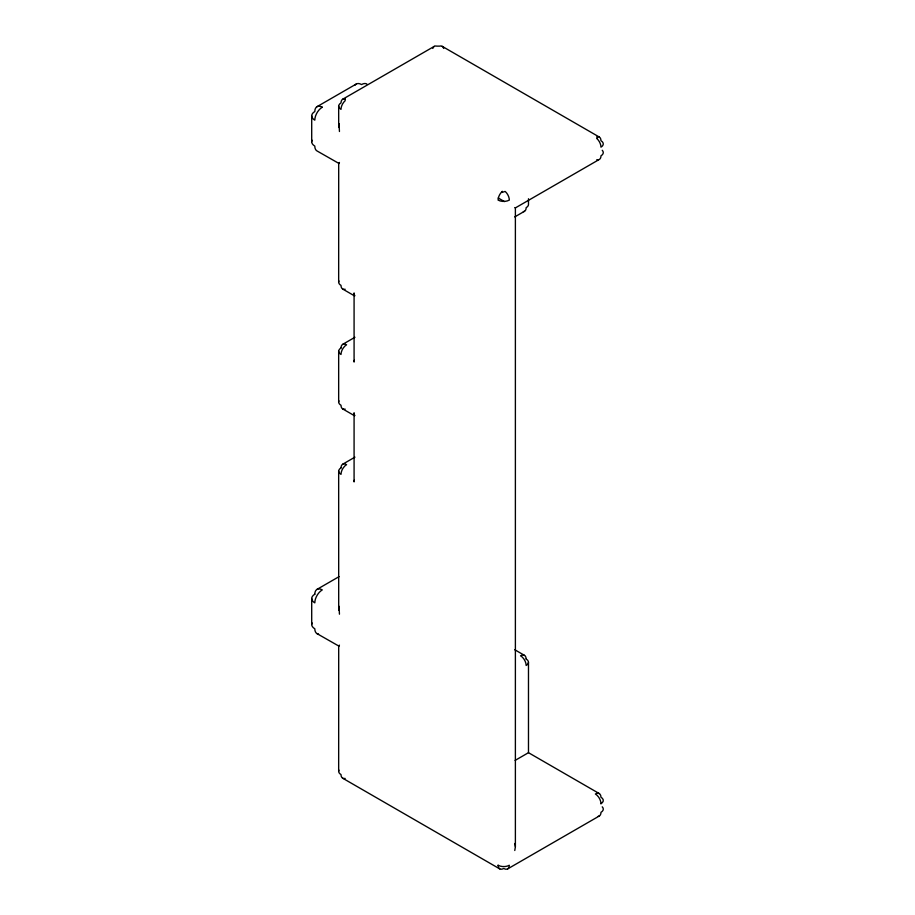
<?xml version="1.0" encoding="UTF-8"?>
<svg xmlns="http://www.w3.org/2000/svg" width="915" height="915" viewBox="0 0 915 915"><rect width="100%" height="100%" fill="white"/><g stroke="black" fill="none" stroke-linecap="round" stroke-linejoin="round"><path stroke-width="1.37" d="M338.664 771.311L338.699 645.956L339.442 645.132M338.664 282.152L338.699 163.27L339.442 162.447M339.442 131.508L339.076 123.617M339.442 614.194L339.076 606.302M514.779 207.556L515.385 207.899L515.385 846.638L514.779 850.493M317.002 106.689L356.278 84.02M342.633 99.266L434.282 46.356M515.385 207.899L599.325 159.439A7.938 4.586 60 0 0 600.972 155.813A7.938 4.586 0 0 0 602.23 150.277M514.688 216.947L524.512 211.274M342.633 344.383L354.94 337.292M342.633 464.248L354.94 457.145M317.002 589.374L339.088 576.622M515.099 760.422L528.481 752.69L599.325 793.602M507.676 868.895L599.325 815.986M312.072 140.189A10.58 6.108 0 0 0 314.806 146.091A10.58 6.108 -60 0 0 317.002 150.941L339.076 163.522M317.002 633.626L339.076 646.207M442.219 46.356L599.325 137.056M498.229 197.995L504.417 201.563M342.633 289.026L354.54 295.9M342.633 408.879L354.54 415.753M514.756 649.742L524.512 655.38M342.633 778.185L499.739 868.895M514.779 843.481L515.385 846.638M338.664 106.14L338.699 127.471M528.481 198.749L528.481 204.4A7.938 4.586 0 0 1 526.159 207.648A7.938 4.586 60 0 1 523.346 211.639M528.481 662.254L528.481 752.69M338.664 351.257L338.664 402.017M338.664 471.122L338.699 610.156M311.706 115.862L311.706 141.768M311.706 598.547L311.706 624.453M354.837 295.751A7.938 4.586 -60 0 1 354.082 292.949L354.082 362.054A7.938 4.586 -60 0 1 354.277 360.27M345.149 289.243A7.938 4.586 -60 0 1 340.998 285.389A7.938 4.586 0 0 1 338.939 280.962M354.837 415.616A7.938 4.586 -60 0 1 354.082 412.814L354.082 481.919A7.938 4.586 -60 0 1 354.277 480.135M345.149 409.108A7.938 4.586 -60 0 1 340.998 405.254A7.938 4.586 0 0 1 338.939 400.827M598.158 159.805A7.938 4.586 60 0 1 596.809 159.667M345.149 778.413A7.938 4.586 -60 0 1 340.998 774.559A7.938 4.586 0 0 1 338.939 770.133M443.672 48.426A7.938 4.586 -60 0 0 439.703 46.127L436.798 46.127A7.938 4.586 60 0 0 432.829 48.426M598.158 816.34A7.938 4.586 60 0 0 600.972 812.348A7.938 4.586 0 0 0 602.23 806.813M355.089 85.118A10.58 6.108 60 0 1 361.562 84.546A10.58 6.108 -60 0 1 366.858 84.02M318.546 634.095A10.58 6.108 -60 0 1 314.806 628.777A10.58 6.108 0 0 1 312.072 622.875M502.255 191.418L502.003 192.436L505.16 191.418A7.938 4.586 60 0 1 509.323 200.088A7.938 4.586 0 0 1 498.103 200.088A7.938 4.586 -60 0 1 502.255 191.418M345.149 99.037L345.149 100.719A7.938 4.586 -60 0 0 340.998 109.377A7.938 4.586 0 0 1 340.998 102.903A7.938 4.586 60 0 1 345.149 99.037M597.369 138.142L596.809 138.508A7.938 4.586 60 0 1 600.972 147.166A7.938 4.586 0 0 0 600.972 140.693A7.938 4.586 -60 0 0 596.809 136.838L597.369 138.142M340.998 467.885A7.938 4.586 0 0 0 340.998 474.359A7.938 4.586 -60 0 1 346.602 464.637A7.938 4.586 60 0 0 340.998 467.885M340.998 348.02A7.938 4.586 0 0 0 340.998 354.494A7.938 4.586 -60 0 1 346.602 344.783A7.938 4.586 60 0 0 340.998 348.02M498.103 865.258A7.938 4.586 0 0 0 509.323 865.258A7.938 4.586 60 0 1 503.707 868.495A7.938 4.586 -60 0 1 498.103 865.258M600.972 803.713A7.938 4.586 0 0 0 600.972 797.228A7.938 4.586 -60 0 0 595.356 793.991A7.938 4.586 60 0 1 600.972 803.713M526.159 659.017A7.938 4.586 -60 0 0 520.543 655.769A7.938 4.586 60 0 1 526.159 665.491A7.938 4.586 0 0 0 526.159 659.017M322.286 107.215A10.58 6.108 60 0 0 314.806 111.538A10.58 6.108 0 0 0 314.806 120.174A10.58 6.108 -60 0 1 322.286 107.215M314.806 594.224A10.58 6.108 0 0 0 314.806 602.859A10.58 6.108 -60 0 1 322.286 589.9A10.58 6.108 60 0 0 314.806 594.224"/></g></svg>
